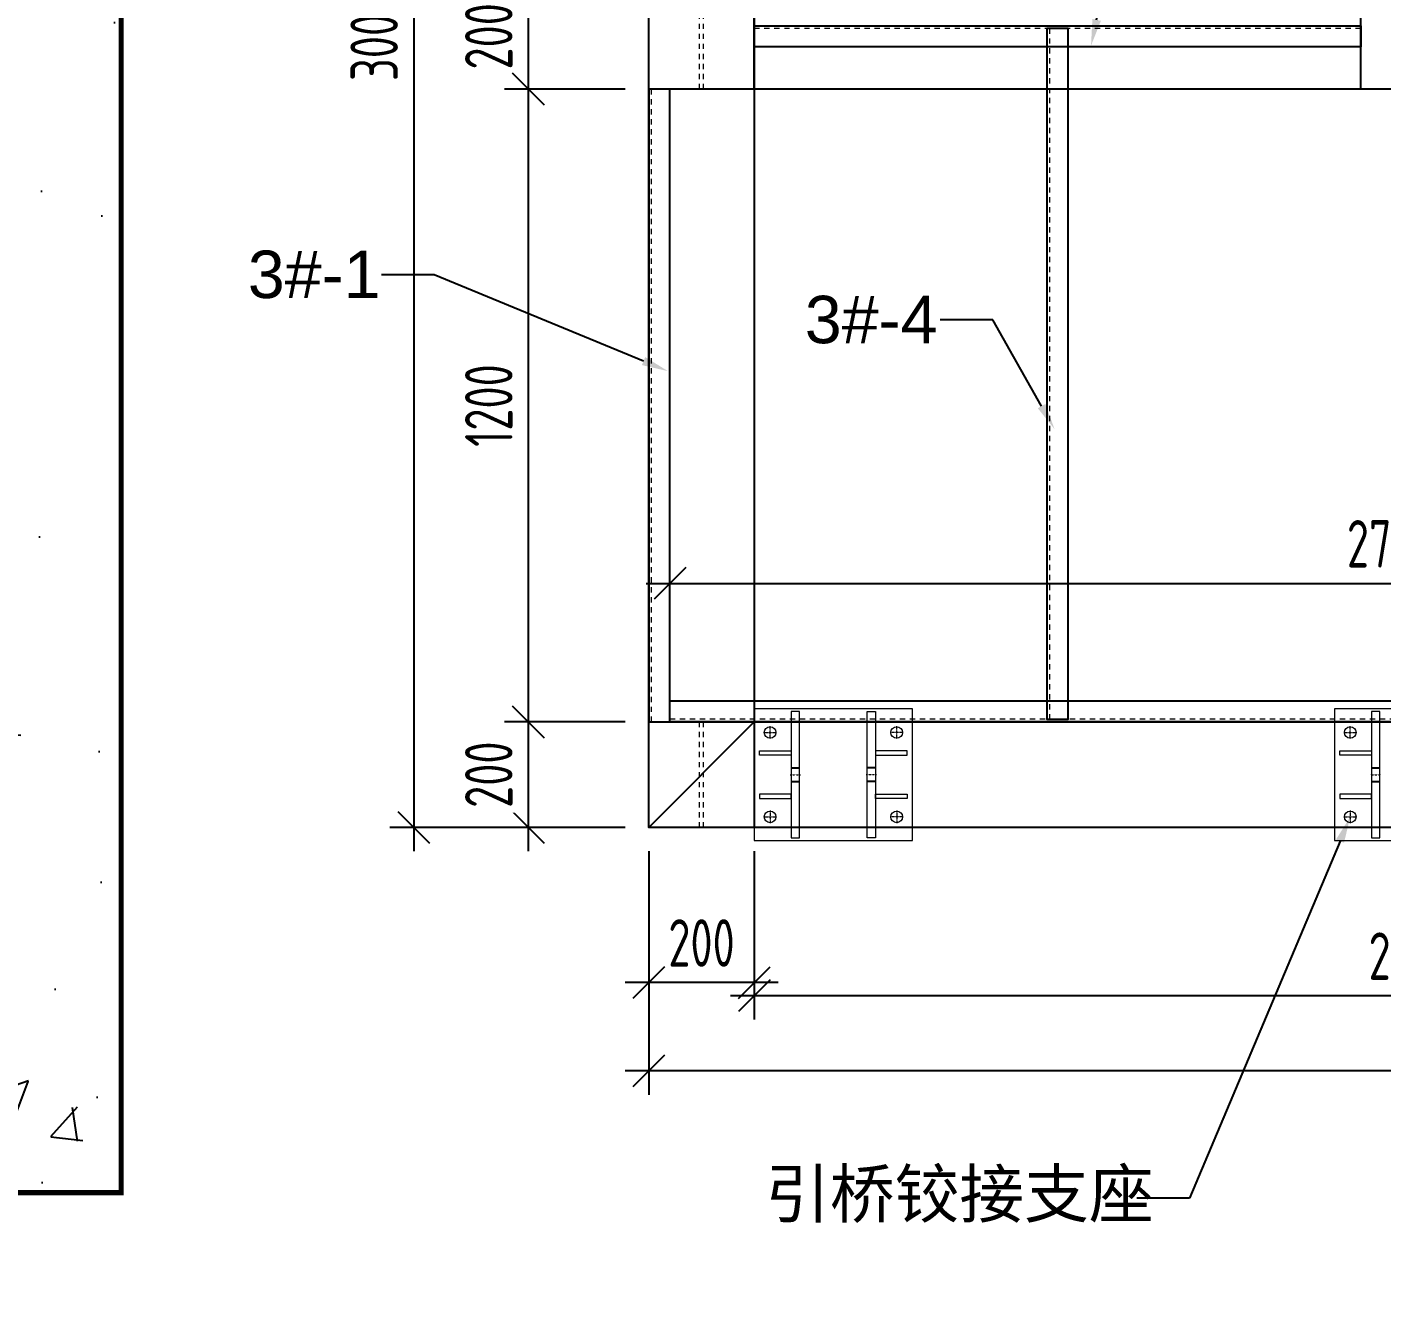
# Model space of a CAD drawing. Header units: millimetres. Extents: x 4 to 2106212, y -117026 to 198097.
# Drawn here: x 1855628 to 1858197, y 184322 to 186753 of the extents above; entities that cross this region are included whole.
import ezdxf
from ezdxf import colors
from ezdxf.entities.mleader import LeaderData, LeaderLine
from ezdxf.math import Vec2, Vec3

# ---------------------------------------------------------------- set-up
doc = ezdxf.new("R2010")
doc.units = ezdxf.units.MM
doc.linetypes.add('CENTER', pattern=[0.6, 0.375, -0.075, 0.075, -0.075])
doc.linetypes.add('CENTER2', pattern=[28.575, 19.05, -3.175, 3.175, -3.175])
for name, color, linetype in [('HR-dimension', 9, 'Continuous'), ('STEEL', 34, 'Continuous'), ('标注', 9, 'Continuous'), ('细实线(绿色)', 3, 'Continuous')]:
    doc.layers.add(name, color=color, linetype=linetype)
doc.layers.add('结构', color=4, linetype='Continuous', lineweight=18)
doc.layers.add('虚线', color=1, linetype='CENTER2', lineweight=0)
doc.styles.add('Arial', font='arial.ttf')
doc.styles.add('hztxt', font='ros1.shx', dxfattribs={"width": 0.8, "bigfont": 'hztxt.shx'})
doc.dimstyles.new('DIM-30', dxfattribs={"dimscale": 30, "dimtxt": 3, "dimasz": 2, "dimexe": 1.5, "dimexo": 1.5, "dimgap": 1, "dimtad": 1, "dimdec": 1, "dimdsep": 46, "dimtxsty": 'hztxt', "dimblk": 'OBLIQUE', "dimcen": 0, "dimdle": 1.5, "dimclrd": 9, "dimclre": 9, "dimclrt": 2, "dimadec": 1, "dimazin": 0, "dimtfac": 1, "dimtdec": 1, "dimtix": 1, "dimtmove": 2, "dimatfit": 3, "dimldrblk": 'OBLIQUE', "dimfxl": 15, "dimtolj": 1, "dimtzin": 0, "dimarcsym": 1})

# ---------------------------------------------------------------- blocks, each defined once
blk = doc.blocks.new('_Oblique')
at = {"color": 0, "linetype": 'ByBlock', "lineweight": -2}
blk.add_line((-0.5, -0.5), (0.5, 0.5), dxfattribs=at)
blk = doc.blocks.new('*D757')
at = {"color": 9, "lineweight": -2, "transparency": 16777216}
for p, q in [((1856578.5, 186680), (1856578.5, 185390)), ((1856761.9, 186635), (1856533.5, 186635)), ((1856761.9, 185435), (1856533.5, 185435))]:
    blk.add_line(p, q, dxfattribs=at)
at = {"layer": 'Defpoints', "color": 0, "transparency": 16777216}
for p in [(1856806.9, 186635, 0), (1856578.5, 185435), (1856806.9, 185435, 0)]:
    blk.add_point(p, dxfattribs=at)
at = {"color": 9, "lineweight": -2, "transparency": 16777216, "xscale": 60, "yscale": 60, "zscale": 60}
for p, rotation in [((1856578.5, 186635), 90), ((1856578.5, 185435), 270)]:
    blk.add_blockref('_Oblique', p, dxfattribs=dict(at, rotation=rotation))
at = {"color": 2, "transparency": 16777216, "insert": (1856503.5, 186035), "char_height": 90, "attachment_point": 5, "rotation": 90, "style": 'hztxt', "bg_fill": 3, "box_fill_scale": 1.1, "bg_fill_color": 256, "bg_fill_true_color": 13158600, "bg_fill_transparency": 0}
blk.add_mtext('\\A1;1200', dxfattribs=at)
blk = doc.blocks.new('*D763')
at = {"color": 9, "lineweight": -2, "transparency": 16777216}
for p, q in [((1856361.2, 188280), (1856361.2, 185190)), ((1856761.9, 188235), (1856316.2, 188235)), ((1856761.9, 185235), (1856316.2, 185235))]:
    blk.add_line(p, q, dxfattribs=at)
at = {"layer": 'Defpoints', "color": 0, "transparency": 16777216}
for p in [(1856806.9, 188235, 0), (1856361.2, 185235), (1856806.9, 185235, 0)]:
    blk.add_point(p, dxfattribs=at)
at = {"color": 9, "lineweight": -2, "transparency": 16777216, "xscale": 60, "yscale": 60, "zscale": 60}
for p, rotation in [((1856361.2, 188235), 90), ((1856361.2, 185235), 270)]:
    blk.add_blockref('_Oblique', p, dxfattribs=dict(at, rotation=rotation))
at = {"color": 2, "transparency": 16777216, "insert": (1856286.2, 186735), "char_height": 90, "attachment_point": 5, "rotation": 90, "style": 'hztxt', "bg_fill": 3, "box_fill_scale": 1.1, "bg_fill_color": 256, "bg_fill_true_color": 13158600, "bg_fill_transparency": 0}
blk.add_mtext('\\A1;3000', dxfattribs=at)
blk = doc.blocks.new('*D764')
at = {"color": 9, "lineweight": -2, "transparency": 16777216}
for p, q in [((1856578.5, 185480), (1856578.5, 185190)), ((1856761.9, 185435), (1856533.5, 185435)), ((1856761.9, 185235), (1856533.5, 185235))]:
    blk.add_line(p, q, dxfattribs=at)
at = {"layer": 'Defpoints', "color": 0, "transparency": 16777216}
for p in [(1856806.9, 185435, 0), (1856578.5, 185235), (1856806.9, 185235, 0)]:
    blk.add_point(p, dxfattribs=at)
at = {"color": 9, "lineweight": -2, "transparency": 16777216, "xscale": 60, "yscale": 60, "zscale": 60}
for p, rotation in [((1856578.5, 185435), 90), ((1856578.5, 185235), 270)]:
    blk.add_blockref('_Oblique', p, dxfattribs=dict(at, rotation=rotation))
at = {"color": 2, "transparency": 16777216, "insert": (1856503.5, 185335), "char_height": 90, "attachment_point": 5, "rotation": 90, "style": 'hztxt', "bg_fill": 3, "box_fill_scale": 1.1, "bg_fill_color": 256, "bg_fill_true_color": 13158600, "bg_fill_transparency": 0}
blk.add_mtext('\\A1;200', dxfattribs=at)
blk = doc.blocks.new('*D765')
at = {"color": 9, "lineweight": -2, "transparency": 16777216}
for p, q in [((1856806.9, 185190), (1856806.9, 184728.2)), ((1860806.9, 185190), (1860806.9, 184728.2)), ((1860851.9, 184773.2), (1856761.9, 184773.2))]:
    blk.add_line(p, q, dxfattribs=at)
at = {"layer": 'Defpoints', "color": 0, "transparency": 16777216}
for p in [(1856806.9, 185235, 0), (1860806.9, 185235, 0), (1856806.9, 184773.2)]:
    blk.add_point(p, dxfattribs=at)
at = {"color": 9, "lineweight": -2, "transparency": 16777216, "xscale": 60, "yscale": 60, "zscale": 60, "rotation": 180}
blk.add_blockref('_Oblique', (1856806.9, 184773.2), dxfattribs=at)
at = {"color": 9, "lineweight": -2, "transparency": 16777216, "xscale": 60, "yscale": 60, "zscale": 60}
blk.add_blockref('_Oblique', (1860806.9, 184773.2), dxfattribs=at)
at = {"color": 2, "transparency": 16777216, "insert": (1858806.9, 184848.2), "char_height": 90, "attachment_point": 5, "style": 'hztxt', "bg_fill": 3, "box_fill_scale": 1.1, "bg_fill_color": 256, "bg_fill_true_color": 13158600, "bg_fill_transparency": 0}
blk.add_mtext('\\A1;4000', dxfattribs=at)
blk = doc.blocks.new('*D766')
at = {"color": 9, "lineweight": -2, "transparency": 16777216}
for p, q in [((1857006.9, 185190), (1857006.9, 184870.9)), ((1859506.9, 185190), (1859506.9, 184870.9)), ((1859551.9, 184915.9), (1856961.9, 184915.9))]:
    blk.add_line(p, q, dxfattribs=at)
at = {"layer": 'Defpoints', "color": 0, "transparency": 16777216}
for p in [(1857006.9, 185235, 0), (1859506.9, 185235, 0), (1857006.9, 184915.9)]:
    blk.add_point(p, dxfattribs=at)
at = {"color": 9, "lineweight": -2, "transparency": 16777216, "xscale": 60, "yscale": 60, "zscale": 60, "rotation": 180}
blk.add_blockref('_Oblique', (1857006.9, 184915.9), dxfattribs=at)
at = {"color": 9, "lineweight": -2, "transparency": 16777216, "xscale": 60, "yscale": 60, "zscale": 60}
blk.add_blockref('_Oblique', (1859506.9, 184915.9), dxfattribs=at)
at = {"color": 2, "transparency": 16777216, "insert": (1858256.9, 184990.9), "char_height": 90, "attachment_point": 5, "style": 'hztxt', "bg_fill": 3, "box_fill_scale": 1.1, "bg_fill_color": 256, "bg_fill_true_color": 13158600, "bg_fill_transparency": 0}
blk.add_mtext('\\A1;2500', dxfattribs=at)
blk = doc.blocks.new('A$C02bcacc6')
at = {"color": 1, "linetype": 'CENTER2'}
for p, q in [((-230, 13), (-214, 13)), ((-70, 13), (-86, 13)), ((-230, -13), (-214, -13)), ((-70, -13), (-86, -13))]:
    blk.add_line(p, q, dxfattribs=at)
at = {"layer": '结构', "color": 4}
for p, q in [((0, 125), (-300, 125)), ((-300, 125), (-300, -125)), ((0, -125), (0, 125)), ((-300, -125), (0, -125))]:
    blk.add_line(p, q, dxfattribs=at)
at = {"layer": '结构', "color": 1, "linetype": 'CENTER', "ltscale": 0.44}
for p, q in [((-282.1, 80), (-257.9, 80)), ((-270, 67.9), (-270, 92.1)), ((-17.9, 80), (-42.1, 80)), ((-30, 67.9), (-30, 92.1)), ((-270, -67.9), (-270, -92.1)), ((-30, -67.9), (-30, -92.1)), ((-282.1, -80), (-257.9, -80)), ((-17.9, -80), (-42.1, -80))]:
    blk.add_line(p, q, dxfattribs=at)
at = {"layer": '结构', "color": 1, "linetype": 'CENTER', "ltscale": 0.36}
for p, q in [((-231.9, 0), (-212.1, 0)), ((-68.1, 0), (-87.9, 0))]:
    blk.add_line(p, q, dxfattribs=at)
at = {"layer": '结构', "color": 4}
for points in [[(-230, -120), (-230, 120), (-214, 120), (-214, -120)], [(-70, -120), (-70, 120), (-86, 120), (-86, -120)], [(-230, 37), (-290, 37), (-290, 45), (-230, 45)], [(-70, 37), (-10, 37), (-10, 45), (-70, 45)], [(-230, -37), (-290, -37), (-290, -45), (-230, -45)], [(-70, -37), (-10, -37), (-10, -45), (-70, -45)]]:
    blk.add_lwpolyline(points, close=True, dxfattribs=at)
for centre in [(-270, 80), (-30, 80), (-270, -80), (-30, -80)]:
    blk.add_circle(centre, 11, dxfattribs=at)
blk = doc.blocks.new('*U770')
at = {"layer": 'HR-dimension', "ltscale": 10, "rotation": 180}
for p in [(-1250, 0), (-150, 0), (950, 0)]:
    blk.add_blockref('A$C02bcacc6', p, dxfattribs=at)
blk = doc.blocks.new('*U771')
at = {"color": 0, "linetype": 'ByBlock', "lineweight": -2, "transparency": 16777216}
blk.add_blockref('*U770', (0, 0), dxfattribs=at)
blk = doc.blocks.new('*U818')
h = blk.add_hatch()
h.set_pattern_fill('AR-CONC', color=252, scale=4, angle=-1.7864)
h.set_pattern_definition([(48.21365, (-1947242.46, -185006.8), (726.39706, -86.44208), [76.2, -838.2]), (353.21365, (-1947242.46, -185006.8), (-117.08218, 768.2505), [60.96, -670.56234]), (98.665094, (-1947181.9, -185014), (609.31489, 681.8084), [64.76004, -712.36098]), (44.39785, (-1947236.1, -184803.7), (1078.5469, -201.8886), [114.3, -1257.3]), (94.849206, (-1947146.2, -184820.5), (980.00676, 959.62144), [97.1401, -1068.54243]), (349.3978, (-1947236.1, -184803.7), (980.00676, 959.62144), [91.43987, -1005.8389]), (19.21365, (-1947136.16, -184857.65), (593.41132, -427.76689), [76.2, -838.2]), (324.21365, (-1947136.16, -184857.65), (270.0545, 728.68768), [60.96, -670.56]), (69.665094, (-1947086.7, -184893.3), (863.4658, 300.9208), [64.76004, -712.35975]), (35.713649, (-1947242.46, -185006.8), (22.89163, 337.670666), [0, -662.432, 0, -680.72, 0, -673.1]), (5.713649, (-1947242.46, -185006.8), (279.640336, 392.19577), [0, -388.112, 0, -647.192, 0, -256.54]), (325.713649, (-1947468.92, -184999.75), (541.38448, -39.810717), [0, -254, 0, -792.48, 0, -1051.56]), (315.71365, (-1947570.47, -184996.6), (595.39922, 83.18622), [0, -330.2, 0, -526.288, 0, -746.76])])
h.paths.add_polyline_path([(-180, 2312.4), (-180, 2501.9), (-697.5, 2501.9), (-697.5, -2502.7), (-184.7, -2502.7), (-184.7, -2692.2), (-74.8, -2312.4), (-74.8, -2507.3), (502.5, -2507.3), (502.5, 19.2), (697.5, 19.2), (317.6, 129.1), (507.2, 129.1), (507.2, 2497.3), (-70.1, 2497.3), (-70.1, 2692.2)])
at = {"color": 252}
blk.add_lwpolyline([(-692.8, 2501.9, 10, 10, 0), (-180, 2501.9, 10, 10, 0), (-180, 2312.4, 10, 10, 0), (-70.1, 2692.2, 10, 10, 0), (-70.1, 2497.3, 10, 10, 0), (507.2, 2497.3, 10, 10, 0), (507.2, 129.1, 10, 10, 0), (317.6, 129.1, 10, 10, 0), (697.5, 19.2, 10, 10, 0), (502.5, 19.2, 10, 10, 0), (502.5, -2507.3, 10, 10, 0), (-74.8, -2507.3, 10, 10, 0), (-74.8, -2312.4, 10, 10, 0), (-184.7, -2692.2, 10, 10, 0), (-184.7, -2502.7, 10, 10, 0), (-697.5, -2502.7, 10, 10, 0), (-697.5, 2497.3, 0, 0, 0)], format="xyseb", dxfattribs=at)
blk = doc.blocks.new('*U819')
at = {"color": 0, "linetype": 'ByBlock', "lineweight": -2, "transparency": 16777216}
blk.add_blockref('*U818', (0, 0), dxfattribs=at)
blk = doc.blocks.new('*U1110')
at = {"layer": '虚线', "color": 252}
blk.add_lwpolyline([(0, -5), (0, 5)], dxfattribs=at)
blk = doc.blocks.new('*U1111')
at = {"color": 0, "linetype": 'ByBlock', "lineweight": -2, "transparency": 16777216}
for p in [(0, 190), (0, 171), (0, 152), (0, 133), (0, 114), (0, 95), (0, 76), (0, 57), (0, 38), (0, 19), (0, 0)]:
    blk.add_blockref('*U1110', p, dxfattribs=at)
blk = doc.blocks.new('*U1112')
at = {"layer": '虚线', "color": 252}
blk.add_lwpolyline([(0, -5), (0, 5)], dxfattribs=at)
blk = doc.blocks.new('*U1113')
at = {"color": 0, "linetype": 'ByBlock', "lineweight": -2, "transparency": 16777216}
for p in [(0, 190), (0, 171), (0, 152), (0, 133), (0, 114), (0, 95), (0, 76), (0, 57), (0, 38), (0, 19), (0, 0)]:
    blk.add_blockref('*U1112', p, dxfattribs=at)
blk = doc.blocks.new('*U1108')
at = {"layer": '细实线(绿色)', "color": 21}
blk.add_lwpolyline([(-100, 100), (100, 100), (100, -100), (-100, -100)], close=True, dxfattribs=at)
for name, p in [('*U1111', (-4, -95)), ('*U1113', (4, -95))]:
    blk.add_blockref(name, p)
blk = doc.blocks.new('*U1109')
at = {"color": 0, "linetype": 'ByBlock', "lineweight": -2, "transparency": 16777216}
blk.add_blockref('*U1108', (0, 0), dxfattribs=at)
blk = doc.blocks.new('*D1115')
at = {"color": 9, "lineweight": -2, "transparency": 16777216}
for p, q in [((1856578.5, 186880), (1856578.5, 186590)), ((1856761.9, 186835), (1856533.5, 186835)), ((1856761.9, 186635), (1856533.5, 186635))]:
    blk.add_line(p, q, dxfattribs=at)
at = {"layer": 'Defpoints', "color": 0, "transparency": 16777216}
for p in [(1856806.9, 186835, 0), (1856578.5, 186635), (1856806.9, 186635, 0)]:
    blk.add_point(p, dxfattribs=at)
at = {"color": 9, "lineweight": -2, "transparency": 16777216, "xscale": 60, "yscale": 60, "zscale": 60}
for p, rotation in [((1856578.5, 186835), 90), ((1856578.5, 186635), 270)]:
    blk.add_blockref('_Oblique', p, dxfattribs=dict(at, rotation=rotation))
at = {"color": 2, "transparency": 16777216, "insert": (1856503.5, 186735), "char_height": 90, "attachment_point": 5, "rotation": 90, "style": 'hztxt'}
blk.add_mtext('\\A1;200', dxfattribs=at)
blk = doc.blocks.new('*U1118')
at = {"layer": '虚线', "color": 252}
blk.add_lwpolyline([(0, -5), (0, 5)], dxfattribs=at)
blk = doc.blocks.new('*U1119')
at = {"color": 0, "linetype": 'ByBlock', "lineweight": -2, "transparency": 16777216}
for p in [(0, 190), (0, 171), (0, 152), (0, 133), (0, 114), (0, 95), (0, 76), (0, 57), (0, 38), (0, 19), (0, 0)]:
    blk.add_blockref('*U1118', p, dxfattribs=at)
blk = doc.blocks.new('*U1120')
at = {"layer": '虚线', "color": 252}
blk.add_lwpolyline([(0, -5), (0, 5)], dxfattribs=at)
blk = doc.blocks.new('*U1121')
at = {"color": 0, "linetype": 'ByBlock', "lineweight": -2, "transparency": 16777216}
for p in [(0, 190), (0, 171), (0, 152), (0, 133), (0, 114), (0, 95), (0, 76), (0, 57), (0, 38), (0, 19), (0, 0)]:
    blk.add_blockref('*U1120', p, dxfattribs=at)
blk = doc.blocks.new('*U1116')
at = {"layer": '细实线(绿色)', "color": 21}
blk.add_lwpolyline([(-100, 100), (100, 100), (100, -100), (-100, -100)], close=True, dxfattribs=at)
for name, p in [('*U1119', (-4, -95)), ('*U1121', (4, -95))]:
    blk.add_blockref(name, p)
blk = doc.blocks.new('*U1117')
at = {"color": 0, "linetype": 'ByBlock', "lineweight": -2, "transparency": 16777216}
blk.add_blockref('*U1116', (0, 0), dxfattribs=at)
blk = doc.blocks.new('*D1123')
at = {"color": 9, "lineweight": -2, "transparency": 16777216}
for p, q in [((1856806.9, 185190), (1856806.9, 184895.9)), ((1857006.9, 185165), (1857006.9, 184895.9)), ((1857051.9, 184940.9), (1856761.9, 184940.9))]:
    blk.add_line(p, q, dxfattribs=at)
at = {"layer": 'Defpoints', "color": 0, "transparency": 16777216}
for p in [(1856806.9, 185235, 0), (1857006.9, 185210, 0), (1856806.9, 184940.9)]:
    blk.add_point(p, dxfattribs=at)
at = {"color": 9, "lineweight": -2, "transparency": 16777216, "xscale": 60, "yscale": 60, "zscale": 60, "rotation": 180}
blk.add_blockref('_Oblique', (1856806.9, 184940.9), dxfattribs=at)
at = {"color": 9, "lineweight": -2, "transparency": 16777216, "xscale": 60, "yscale": 60, "zscale": 60}
blk.add_blockref('_Oblique', (1857006.9, 184940.9), dxfattribs=at)
at = {"color": 2, "transparency": 16777216, "insert": (1856906.9, 185015.9), "char_height": 90, "attachment_point": 5, "style": 'hztxt'}
blk.add_mtext('\\A1;200', dxfattribs=at)
blk = doc.blocks.new('*U1326')
at = {"layer": '虚线', "color": 252}
blk.add_lwpolyline([(0, -5), (0, 5)], dxfattribs=at)
blk = doc.blocks.new('*U1327')
at = {"color": 0, "linetype": 'ByBlock', "lineweight": -2, "transparency": 16777216}
for p in [(0, 190), (0, 171), (0, 152), (0, 133), (0, 114), (0, 95), (0, 76), (0, 57), (0, 38), (0, 19), (0, 0)]:
    blk.add_blockref('*U1326', p, dxfattribs=at)
blk = doc.blocks.new('*U1328')
at = {"layer": '虚线', "color": 252}
blk.add_lwpolyline([(0, -5), (0, 5)], dxfattribs=at)
blk = doc.blocks.new('*U1329')
at = {"color": 0, "linetype": 'ByBlock', "lineweight": -2, "transparency": 16777216}
for p in [(0, 190), (0, 171), (0, 152), (0, 133), (0, 114), (0, 95), (0, 76), (0, 57), (0, 38), (0, 19), (0, 0)]:
    blk.add_blockref('*U1328', p, dxfattribs=at)
blk = doc.blocks.new('*U1324')
at = {"layer": '细实线(绿色)', "color": 21}
blk.add_lwpolyline([(-100, 100), (100, 100), (100, -100), (-100, -100)], close=True, dxfattribs=at)
for name, p in [('*U1327', (-4, -95)), ('*U1329', (4, -95))]:
    blk.add_blockref(name, p)
blk = doc.blocks.new('*U1325')
at = {"color": 0, "linetype": 'ByBlock', "lineweight": -2, "transparency": 16777216}
blk.add_blockref('*U1324', (0, 0), dxfattribs=at)
blk = doc.blocks.new('*D1388')
at = {"color": 9, "lineweight": -2, "transparency": 16777216}
for p, q in [((1856846.9, 185520), (1856846.9, 185742.8)), ((1859586.9, 185520), (1859586.9, 185742.8)), ((1856801.9, 185697.8), (1859631.9, 185697.8))]:
    blk.add_line(p, q, dxfattribs=at)
at = {"layer": 'Defpoints', "color": 0, "transparency": 16777216}
for p in [(1859586.9, 185697.8), (1856846.9, 185475, 0), (1859586.9, 185475)]:
    blk.add_point(p, dxfattribs=at)
at = {"color": 9, "lineweight": -2, "transparency": 16777216, "xscale": 60, "yscale": 60, "zscale": 60, "rotation": 180}
blk.add_blockref('_Oblique', (1856846.9, 185697.8), dxfattribs=at)
at = {"color": 9, "lineweight": -2, "transparency": 16777216, "xscale": 60, "yscale": 60, "zscale": 60}
blk.add_blockref('_Oblique', (1859586.9, 185697.8), dxfattribs=at)
at = {"color": 2, "transparency": 16777216, "insert": (1858216.9, 185772.8), "char_height": 90, "attachment_point": 5, "style": 'hztxt'}
blk.add_mtext('\\A1;2740', dxfattribs=at)
blk = doc.blocks.new('*U1524')
at = {"layer": '虚线', "color": 252}
blk.add_lwpolyline([(0, -5), (0, 5)], dxfattribs=at)
blk = doc.blocks.new('*U1525')
at = {"color": 0, "linetype": 'ByBlock', "lineweight": -2, "transparency": 16777216}
for p in [(0, 1189.44), (0, 1170.56), (0, 1151.68), (0, 1132.8), (0, 1113.92), (0, 1095.04), (0, 1076.16), (0, 1057.28), (0, 1038.4), (0, 1019.52), (0, 1000.64), (0, 981.76), (0, 962.88), (0, 944), (0, 925.12), (0, 906.24), (0, 887.36), (0, 868.48), (0, 849.6), (0, 830.72), (0, 811.84), (0, 792.96), (0, 774.08), (0, 755.2), (0, 736.32), (0, 717.44), (0, 698.56), (0, 679.68), (0, 660.8), (0, 641.92), (0, 623.04), (0, 604.16), (0, 585.28), (0, 566.4), (0, 547.52), (0, 528.64), (0, 509.76), (0, 490.88), (0, 472), (0, 453.12), (0, 434.24), (0, 415.36), (0, 396.48), (0, 377.6), (0, 358.72), (0, 339.84), (0, 320.96), (0, 302.08), (0, 283.2), (0, 264.32), (0, 245.44), (0, 226.56), (0, 207.68), (0, 188.8), (0, 169.92), (0, 151.04), (0, 132.16), (0, 113.28), (0, 94.4), (0, 75.52), (0, 56.64), (0, 37.76), (0, 18.88), (0, 0)]:
    blk.add_blockref('*U1524', p, dxfattribs=at)
blk = doc.blocks.new('*U1528')
at = {"layer": '虚线', "color": 252}
blk.add_lwpolyline([(0, -5), (0, 5)], dxfattribs=at)
blk = doc.blocks.new('*U1529')
at = {"color": 0, "linetype": 'ByBlock', "lineweight": -2, "transparency": 16777216}
for p in [(0, 1140), (0, 1121), (0, 1102), (0, 1083), (0, 1064), (0, 1045), (0, 1026), (0, 1007), (0, 988), (0, 969), (0, 950), (0, 931), (0, 912), (0, 893), (0, 874), (0, 855), (0, 836), (0, 817), (0, 798), (0, 779), (0, 760), (0, 741), (0, 722), (0, 703), (0, 684), (0, 665), (0, 646), (0, 627), (0, 608), (0, 589), (0, 570), (0, 551), (0, 532), (0, 513), (0, 494), (0, 475), (0, 456), (0, 437), (0, 418), (0, 399), (0, 380), (0, 361), (0, 342), (0, 323), (0, 304), (0, 285), (0, 266), (0, 247), (0, 228), (0, 209), (0, 190), (0, 171), (0, 152), (0, 133), (0, 114), (0, 95), (0, 76), (0, 57), (0, 38), (0, 19), (0, 0)]:
    blk.add_blockref('*U1528', p, dxfattribs=at)
blk = doc.blocks.new('*U1534')
at = {"layer": '虚线', "color": 252}
blk.add_lwpolyline([(0, -5), (0, 5)], dxfattribs=at)
blk = doc.blocks.new('*U1535')
at = {"color": 0, "linetype": 'ByBlock', "lineweight": -2, "transparency": 16777216}
for p in [(0, 1299.96), (0, 1281.12), (0, 1262.28), (0, 1243.44), (0, 1224.6), (0, 1205.76), (0, 1186.92), (0, 1168.08), (0, 1149.24), (0, 1130.4), (0, 1111.56), (0, 1092.72), (0, 1073.88), (0, 1055.04), (0, 1036.2), (0, 1017.36), (0, 998.52), (0, 979.68), (0, 960.84), (0, 942), (0, 923.16), (0, 904.32), (0, 885.48), (0, 866.64), (0, 847.8), (0, 828.96), (0, 810.12), (0, 791.28), (0, 772.44), (0, 753.6), (0, 734.76), (0, 715.92), (0, 697.08), (0, 678.24), (0, 659.4), (0, 640.56), (0, 621.72), (0, 602.88), (0, 584.04), (0, 565.2), (0, 546.36), (0, 527.52), (0, 508.68), (0, 489.84), (0, 471), (0, 452.16), (0, 433.32), (0, 414.48), (0, 395.64), (0, 376.8), (0, 357.96), (0, 339.12), (0, 320.28), (0, 301.44), (0, 282.6), (0, 263.76), (0, 244.92), (0, 226.08), (0, 207.24), (0, 188.4), (0, 169.56), (0, 150.72), (0, 131.88), (0, 113.04), (0, 94.2), (0, 75.36), (0, 56.52), (0, 37.68), (0, 18.84), (0, 0)]:
    blk.add_blockref('*U1534', p, dxfattribs=at)
blk = doc.blocks.new('*U1536')
at = {"layer": '虚线', "color": 252}
blk.add_lwpolyline([(0, -5), (0, 5)], dxfattribs=at)
blk = doc.blocks.new('*U1537')
at = {"color": 0, "linetype": 'ByBlock', "lineweight": -2, "transparency": 16777216}
for p in [(0, 2730.24), (0, 2711.28), (0, 2692.32), (0, 2673.36), (0, 2654.4), (0, 2635.44), (0, 2616.48), (0, 2597.52), (0, 2578.56), (0, 2559.6), (0, 2540.64), (0, 2521.68), (0, 2502.72), (0, 2483.76), (0, 2464.8), (0, 2445.84), (0, 2426.88), (0, 2407.92), (0, 2388.96), (0, 2370), (0, 2351.04), (0, 2332.08), (0, 2313.12), (0, 2294.16), (0, 2275.2), (0, 2256.24), (0, 2237.28), (0, 2218.32), (0, 2199.36), (0, 2180.4), (0, 2161.44), (0, 2142.48), (0, 2123.52), (0, 2104.56), (0, 2085.6), (0, 2066.64), (0, 2047.68), (0, 2028.72), (0, 2009.76), (0, 1990.8), (0, 1971.84), (0, 1952.88), (0, 1933.92), (0, 1914.96), (0, 1896), (0, 1877.04), (0, 1858.08), (0, 1839.12), (0, 1820.16), (0, 1801.2), (0, 1782.24), (0, 1763.28), (0, 1744.32), (0, 1725.36), (0, 1706.4), (0, 1687.44), (0, 1668.48), (0, 1649.52), (0, 1630.56), (0, 1611.6), (0, 1592.64), (0, 1573.68), (0, 1554.72), (0, 1535.76), (0, 1516.8), (0, 1497.84), (0, 1478.88), (0, 1459.92), (0, 1440.96), (0, 1422), (0, 1403.04), (0, 1384.08), (0, 1365.12), (0, 1346.16), (0, 1327.2), (0, 1308.24), (0, 1289.28), (0, 1270.32), (0, 1251.36), (0, 1232.4), (0, 1213.44), (0, 1194.48), (0, 1175.52), (0, 1156.56), (0, 1137.6), (0, 1118.64), (0, 1099.68), (0, 1080.72), (0, 1061.76), (0, 1042.8), (0, 1023.84), (0, 1004.88), (0, 985.92), (0, 966.96), (0, 948), (0, 929.04), (0, 910.08), (0, 891.12), (0, 872.16), (0, 853.2), (0, 834.24), (0, 815.28), (0, 796.32), (0, 777.36), (0, 758.4), (0, 739.44), (0, 720.48), (0, 701.52), (0, 682.56), (0, 663.6), (0, 644.64), (0, 625.68), (0, 606.72), (0, 587.76), (0, 568.8), (0, 549.84), (0, 530.88), (0, 511.92), (0, 492.96), (0, 474), (0, 455.04), (0, 436.08), (0, 417.12), (0, 398.16), (0, 379.2), (0, 360.24), (0, 341.28), (0, 322.32), (0, 303.36), (0, 284.4), (0, 265.44), (0, 246.48), (0, 227.52), (0, 208.56), (0, 189.6), (0, 170.64), (0, 151.68), (0, 132.72), (0, 113.76), (0, 94.8), (0, 75.84), (0, 56.88), (0, 37.92), (0, 18.96), (0, 0)]:
    blk.add_blockref('*U1536', p, dxfattribs=at)
blk = doc.blocks.new('*U1560')
at = {"layer": '细实线(绿色)', "color": 252, "elevation": 0}
for points in [[(-2011, 1500), (-1811, 1300), (-1811, -1300), (-2011, -1500)], [(-1811, -100), (-1811, 100), (1989, 100), (1989, -100)], [(-2011, -1500), (-1811, -1300), (1989, -1300), (1989, -1500)]]:
    blk.add_lwpolyline(points, close=True, dxfattribs=at)
blk = doc.blocks.new('*U1561')
at = {"color": 0, "linetype": 'ByBlock', "lineweight": -2, "transparency": 16777216}
blk.add_blockref('*U1560', (0, 0), dxfattribs=at)

msp = doc.modelspace()

# ---------------------------------------------------------------- linework, layer by layer
at = {"layer": 'STEEL', "color": 5, "elevation": 0.0005}
for points in [[(1857006.901, 186755.0182), (1858156.901, 186755.0182), (1858156.901, 186715.0182), (1857006.901, 186715.0182)], [(1857601.901, 186750.0182), (1857561.901, 186750.0182), (1857561.901, 185440.0182), (1857601.901, 185440.0182)], [(1856846.901, 185475.0182), (1859586.901, 185475.0182), (1859586.901, 185435.0182), (1856846.901, 185435.0182)]]:
    msp.add_lwpolyline(points, close=True, dxfattribs=at)

# ---------------------------------------------------------------- block references
for name, p in [('*U819', (1855304.0285, 187049.5764)), ('*U1325', (1858256.901, 186735.0182, 0.0005))]:
    msp.add_blockref(name, p)
at = {"color": 252}
for name, p, rotation in [('*U1529', (1858151.901, 186750.0182, 0.0005), 90.00000000000001), ('*U1535', (1857566.9222, 186745.0182, 0.0005), 180), ('*U1537', (1859581.901, 185440.0182), 90.00000000000001)]:
    msp.add_blockref(name, p, dxfattribs=dict(at, rotation=rotation))

# ---------------------------------------------------------------- dimensions: what is measured, and where the dimension line sits
at = {"color": 7}
dim = msp.add_linear_dim(base=(1856578.4864, 185435.0182), p1=(1856806.901, 186635.0182, 0.0005), p2=(1856806.901, 185435.0182, 0.0005), angle=90, dimstyle='DIM-30', override={"dimfxl": 10, "dimtfill": 1}, dxfattribs=at)
dim.commit()
dim.dimension.update_dxf_attribs({"geometry": '*D757', "text_midpoint": (1856503.4864, 186035.0182)})

# ---------------------------------------------------------------- leaders
at = {"layer": '标注', "color": 6}
ml = msp.add_multileader_mtext('Standard', dxfattribs=at)
ml.set_content('3#-2', color=6, style='Arial')
ml.set_leader_properties(color=251)
ml.build(insert=Vec2(0, 0))
ml.multileader.update_dxf_attribs({"dogleg_length": 100, "arrow_head_size": 50})
ctx = ml.context
ctx.base_point, ctx.char_height, ctx.arrow_head_size, ctx.plane_origin = Vec3(1857810.187, 187014.4705), 90, 50, Vec3(1861806.1342, 179480.0003)
notes = []
notes.append((ctx, [(0, (1, 1, 0), (1857710.187, 187014.4705), (1, 0), 100, [(0, [(1857645.3788, 186717.3431)], 0, [])])]))
ctx.mtext.insert, ctx.mtext.width, ctx.mtext.flow_direction = Vec3(1857812.187, 187060.2258), 124, 5
ml = msp.add_multileader_mtext('Standard', dxfattribs=at)
ml.set_content('3#-4', color=6, style='Arial')
ml.set_leader_properties(color=251)
ml.build(insert=Vec2(0, 0))
ml.multileader.update_dxf_attribs({"dogleg_length": 100, "arrow_head_size": 50})
ctx = ml.context
ctx.base_point, ctx.char_height, ctx.arrow_head_size, ctx.plane_origin = Vec3(1857114.8421, 186197.3104), 90, 50, Vec3(1861865.0356, 178313.4402)
notes.append((ctx, [(1, (1, 1, 0), (1857459.1286, 186197.3104), (-1, 0), 100, [(0, [(1857576.2005, 185990.3292)], 0, [])])]))
ctx.mtext.insert, ctx.mtext.width, ctx.mtext.flow_direction = Vec3(1857102.6999, 186243.0657), 124, 5
for ctx, leaders in notes:
    for number, flags, end, landing, length, lines in leaders:
        leader = LeaderData()
        leader.index, (leader.has_last_leader_line, leader.has_dogleg_vector, leader.attachment_direction) = number, flags
        leader.last_leader_point, leader.dogleg_vector, leader.dogleg_length = Vec3(end), Vec3(landing), length
        for number, points, colour, breaks in lines:
            line = LeaderLine()
            line.index, line.vertices, line.color, line.breaks = number, Vec3.list(points), colors.encode_raw_color(colour), breaks
            leader.lines.append(line)
        ctx.leaders.append(leader)

# ---------------------------------------------------------------- next in the draw order: linework, layer by layer
at = {"elevation": 0.0005}
msp.add_lwpolyline([(1860806.901, 185235.0182), (1856806.901, 185235.0182), (1856806.901, 188235.0182), (1860806.901, 188235.0182)], close=True, dxfattribs=at)

# ---------------------------------------------------------------- next in the draw order: dimensions: what is measured, and where the dimension line sits
at = {"color": 7}
dim = msp.add_linear_dim(base=(1856361.1889, 185235.0182), p1=(1856806.901, 188235.0182, 0.0005), p2=(1856806.901, 185235.0182, 0.0005), angle=90, dimstyle='DIM-30', override={"dimfxl": 10, "dimtfill": 1}, dxfattribs=at)
dim.commit()
dim.dimension.update_dxf_attribs({"geometry": '*D763', "text_midpoint": (1856286.1889, 186735.0182)})

# ---------------------------------------------------------------- next in the draw order: block references
msp.add_blockref('*U1109', (1856906.901, 186735.0182, 0.0005))

# ---------------------------------------------------------------- next in the draw order: dimensions: what is measured, and where the dimension line sits
dim = msp.add_linear_dim(base=(1856578.4864, 186635.0182), p1=(1856806.901, 186835.0182, 0.0005), p2=(1856806.901, 186635.0182, 0.0005), angle=90, dimstyle='DIM-30')
dim.commit()
dim.dimension.update_dxf_attribs({"geometry": '*D1115', "text_midpoint": (1856503.4864, 186735.0182)})
dim = msp.add_linear_dim(base=(1856578.4864, 185235.0182), p1=(1856806.901, 185435.0182, 0.0005), p2=(1856806.901, 185235.0182, 0.0005), angle=90, dimstyle='DIM-30', override={"dimfxl": 10, "dimtfill": 1}, dxfattribs=at)
dim.commit()
dim.dimension.update_dxf_attribs({"geometry": '*D764', "text_midpoint": (1856503.4864, 185335.0182)})

# ---------------------------------------------------------------- next in the draw order: leaders
at = {"layer": '标注', "color": 6}
ml = msp.add_multileader_mtext('Standard', dxfattribs=at)
ml.set_content('3#-1', color=6, style='Arial')
ml.set_leader_properties(color=251)
ml.build(insert=Vec2(0, 0))
ml.multileader.update_dxf_attribs({"dogleg_length": 100, "arrow_head_size": 50})
ctx = ml.context
ctx.base_point, ctx.char_height, ctx.arrow_head_size, ctx.plane_origin = Vec3(1856072.9064, 186282.9865), 90, 50, Vec3(1860123.3401, 178373.4278)
notes = []
notes.append((ctx, [(1, (1, 1, 0), (1856400.1874, 186282.9865), (-1, 0), 100, [(0, [(1856843.2283, 186100.1843)], 0, [])])]))
ctx.mtext.insert, ctx.mtext.width, ctx.mtext.flow_direction = Vec3(1856046.7219, 186328.7418), 124, 5
for ctx, leaders in notes:
    for number, flags, end, landing, length, lines in leaders:
        leader = LeaderData()
        leader.index, (leader.has_last_leader_line, leader.has_dogleg_vector, leader.attachment_direction) = number, flags
        leader.last_leader_point, leader.dogleg_vector, leader.dogleg_length = Vec3(end), Vec3(landing), length
        for number, points, colour, breaks in lines:
            line = LeaderLine()
            line.index, line.vertices, line.color, line.breaks = number, Vec3.list(points), colors.encode_raw_color(colour), breaks
            leader.lines.append(line)
        ctx.leaders.append(leader)

# ---------------------------------------------------------------- next in the draw order: linework, layer by layer
at = {"layer": 'STEEL', "color": 5, "elevation": 0.0005}
msp.add_lwpolyline([(1856846.901, 186635.0182), (1856806.901, 186635.0182), (1856806.901, 185435.0182), (1856846.901, 185435.0182)], close=True, dxfattribs=at)

# ---------------------------------------------------------------- next in the draw order: block references
at = {"color": 252}
msp.add_blockref('*U1525', (1856811.901, 185440.0182, 0.0005), dxfattribs=at)

# ---------------------------------------------------------------- next in the draw order: dimensions: what is measured, and where the dimension line sits
dim = msp.add_linear_dim(base=(1859586.901, 185697.7972), p1=(1856846.901, 185475.0182, 0.0005), p2=(1859586.901, 185475.0182), dimstyle='DIM-30')
dim.commit()
dim.dimension.update_dxf_attribs({"geometry": '*D1388', "text_midpoint": (1858216.901, 185772.7972)})
at = {"color": 7}
dim = msp.add_linear_dim(base=(1856806.901, 184773.1715), p1=(1860806.901, 185235.0182, 0.0005), p2=(1856806.901, 185235.0182, 0.0005), dimstyle='DIM-30', override={"dimfxl": 10, "dimtfill": 1}, dxfattribs=at)
dim.commit()
dim.dimension.update_dxf_attribs({"geometry": '*D765', "text_midpoint": (1858806.901, 184848.1715)})

# ---------------------------------------------------------------- next in the draw order: dimensions: what is measured, and where the dimension line sits
dim = msp.add_linear_dim(base=(1857006.901, 184915.9223), p1=(1859506.901, 185235.0182, 0.0005), p2=(1857006.901, 185235.0182, 0.0005), dimstyle='DIM-30', override={"dimfxl": 10, "dimtfill": 1}, dxfattribs=at)
dim.commit()
dim.dimension.update_dxf_attribs({"geometry": '*D766', "text_midpoint": (1858256.901, 184990.9223)})

# ---------------------------------------------------------------- next in the draw order: block references
for name, p in [('*U1561', (1858817.901, 186735.0182, 0.0008)), ('*U771', (1858256.8888, 185335.0182, 0.0005)), ('*U1117', (1856906.901, 185335.0182, 0.0005))]:
    msp.add_blockref(name, p)

# ---------------------------------------------------------------- next in the draw order: dimensions: what is measured, and where the dimension line sits
dim = msp.add_linear_dim(base=(1856806.901, 184940.9223), p1=(1857006.901, 185210.0182, 0.0005), p2=(1856806.901, 185235.0182, 0.0005), dimstyle='DIM-30')
dim.commit()
dim.dimension.update_dxf_attribs({"geometry": '*D1123', "text_midpoint": (1856906.901, 185015.9223)})

# ---------------------------------------------------------------- next in the draw order: leaders
at = {"layer": '标注', "color": 6}
ml = msp.add_multileader_mtext('Standard', dxfattribs=at)
ml.set_content('引桥铰接支座', color=6, style='Arial')
ml.set_leader_properties(color=251)
ml.build(insert=Vec2(0, 0))
ml.multileader.update_dxf_attribs({"dogleg_length": 100, "arrow_head_size": 50})
ctx = ml.context
ctx.base_point, ctx.char_height, ctx.arrow_head_size, ctx.plane_origin = Vec3(1856973.9313, 184532.0245), 90, 50, Vec3(1860911.4933, 176648.1544)
notes = []
notes.append((ctx, [(1, (1, 1, 0), (1857832.3105, 184532.0245), (-1, 0), 100, [(0, [(1858136.8766, 185255.0182)], 0, [])])]))
ctx.mtext.insert, ctx.mtext.width, ctx.mtext.flow_direction = Vec3(1857027.5087, 184585.3622), 786.302852, 5
for ctx, leaders in notes:
    for number, flags, end, landing, length, lines in leaders:
        leader = LeaderData()
        leader.index, (leader.has_last_leader_line, leader.has_dogleg_vector, leader.attachment_direction) = number, flags
        leader.last_leader_point, leader.dogleg_vector, leader.dogleg_length = Vec3(end), Vec3(landing), length
        for number, points, colour, breaks in lines:
            line = LeaderLine()
            line.index, line.vertices, line.color, line.breaks = number, Vec3.list(points), colors.encode_raw_color(colour), breaks
            leader.lines.append(line)
        ctx.leaders.append(leader)

doc.saveas('drawing.dxf')
